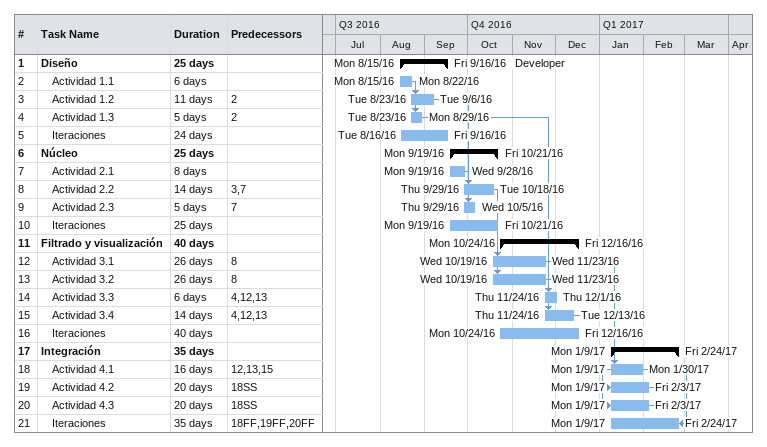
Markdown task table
| ID | Level | Task | Duration | Start | Finish | Predecessors | Resources |
|---|---|---|---|---|---|---|---|
| 1 | 1 | **Diseño** | 25d | 2016-08-15 | 2016-09-16 |  | Developer |
| 2 | 2 | Actividad 1.1 | 6d | 2016-08-15 | 2016-08-22 |  |  |
| 3 | 2 | Actividad 1.2 | 11d | 2016-08-23 | 2016-09-06 | 2 |  |
| 4 | 2 | Actividad 1.3 | 5d | 2016-08-23 | 2016-08-29 | 2 |  |
| 5 | 2 | Iteraciones | 24d | 2016-08-16 | 2016-09-16 |  |  |
| 6 | 1 | **Núcleo** | 25d | 2016-09-19 | 2016-10-21 |  |  |
| 7 | 2 | Actividad 2.1 | 8d | 2016-09-19 | 2016-09-28 |  |  |
| 8 | 2 | Actividad 2.2 | 14d | 2016-09-29 | 2016-10-18 | 3, 7 |  |
| 9 | 2 | Actividad 2.3 | 5d | 2016-09-29 | 2016-10-05 | 7 |  |
| 10 | 2 | Iteraciones | 25d | 2016-09-19 | 2016-10-21 |  |  |
| 11 | 1 | **Filtrado y visualización** | 40d | 2016-10-24 | 2016-12-16 |  |  |
| 12 | 2 | Actividad 3.1 | 26d | 2016-10-19 | 2016-11-23 | 8 |  |
| 13 | 2 | Actividad 3.2 | 26d | 2016-10-19 | 2016-11-23 | 8 |  |
| 14 | 2 | Actividad 3.3 | 6d | 2016-11-24 | 2016-12-01 | 4, 12, 13 |  |
| 15 | 2 | Actividad 3.4 | 14d | 2016-11-24 | 2016-12-13 | 4, 12, 13 |  |
| 16 | 2 | Iteraciones | 40d | 2016-10-24 | 2016-12-16 |  |  |
| 17 | 1 | **Integración** | 35d | 2017-01-09 | 2017-02-24 |  |  |
| 18 | 2 | Actividad 4.1 | 16d | 2017-01-09 | 2017-01-30 | 12, 13, 15 |  |
| 19 | 2 | Actividad 4.2 | 20d | 2017-01-09 | 2017-02-03 | 18SS |  |
| 20 | 2 | Actividad 4.3 | 20d | 2017-01-09 | 2017-02-03 | 18SS |  |
| 21 | 2 | Iteraciones | 35d | 2017-01-09 | 2017-02-24 | 18FF, 19FF, 20FF |  |
